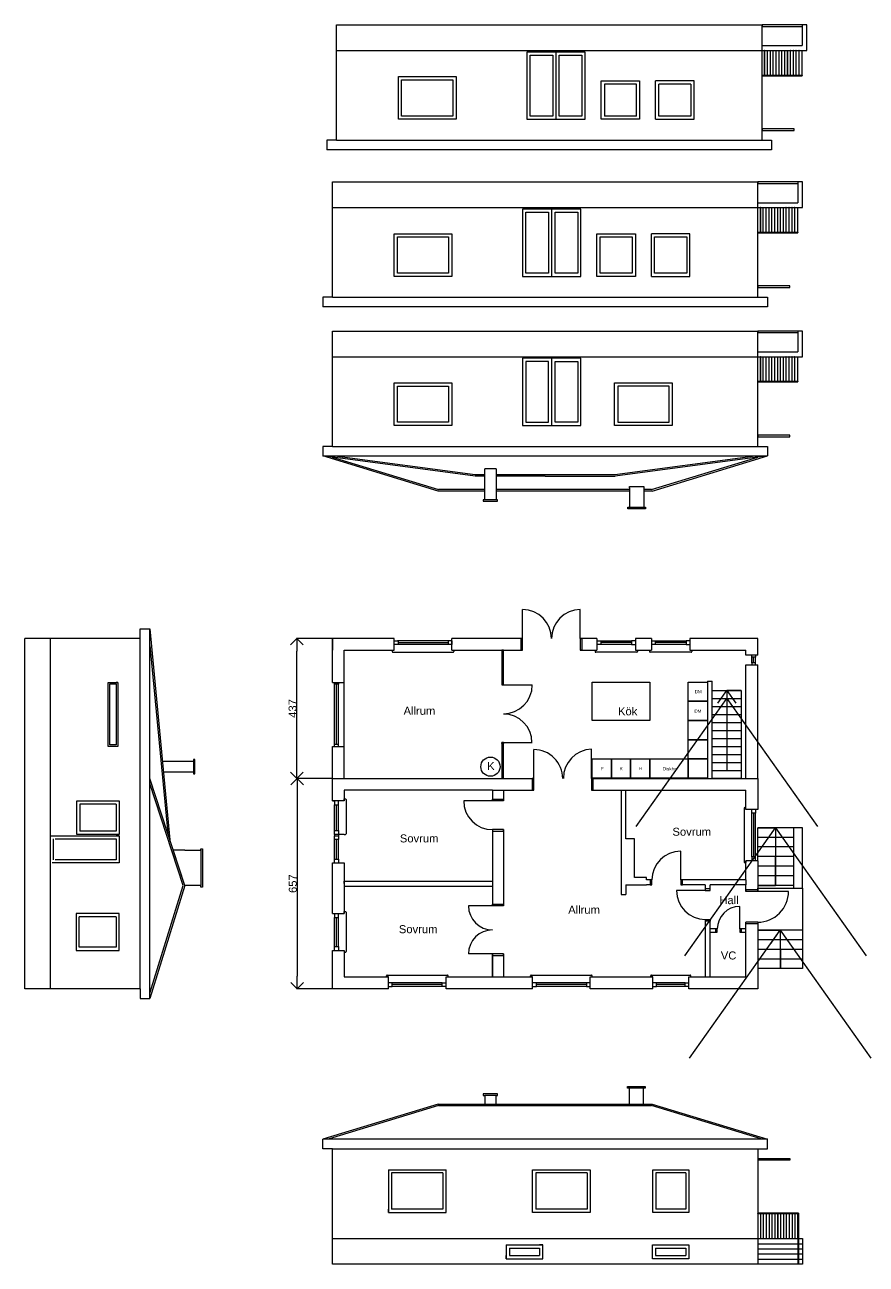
# Model space of a CAD drawing. Header units: millimetres. Extents: x 255 to 4653, y 1526 to 5396.
# Drawn here: x 255 to 2881, y 1526 to 5396 of the extents above; entities that cross this region are included whole.
import ezdxf

# ---------------------------------------------------------------- set-up
doc = ezdxf.new("R2010")
doc.units = ezdxf.units.MM
doc.styles.get("Standard").update_dxf_attribs({"font": 'Arial.ttf', "height": 25})
doc.dimstyles.new('ISO-25', dxfattribs={"dimtxt": 2.5, "dimasz": 40, "dimexe": 1.25, "dimexo": 0.625, "dimtad": 1, "dimtxsty": 'Standard', "dimblk": 'OPEN90', "dimblk1": 'OPEN90', "dimblk2": 'OPEN90', "dimcen": 2.5, "dimadec": 0, "dimazin": 0, "dimtfac": 1, "dimtmove": 0, "dimatfit": 3, "dimfxl": 1, "dimarcsym": 0})

# ---------------------------------------------------------------- blocks, each defined once
blk = doc.blocks.new('_Open90')
at = {"color": 0, "linetype": 'ByBlock', "lineweight": -2}
for p, q in [((-0.5, 0.5), (0, 0)), ((0, 0), (-1, 0)), ((0, 0), (-0.5, -0.5))]:
    blk.add_line(p, q, dxfattribs=at)
blk = doc.blocks.new('*D2')
at = {"color": 0, "lineweight": -2, "transparency": 16777216}
for p, q in [((1214.4, 3042.8), (1103.6, 3042.8)), ((1104.9, 3002.8), (1104.9, 2425.8)), ((1214.4, 2385.8), (1103.6, 2385.8))]:
    blk.add_line(p, q, dxfattribs=at)
at = {"layer": 'Defpoints', "color": 0, "transparency": 16777216}
for p in [(1215, 3042.8), (1104.9, 2385.8), (1215, 2385.8)]:
    blk.add_point(p, dxfattribs=at)
at = {"color": 0, "lineweight": -2, "transparency": 16777216, "xscale": 40, "yscale": 40, "zscale": 40}
for p, rotation in [((1104.9, 3042.8), 90), ((1104.9, 2385.8), 270)]:
    blk.add_blockref('_Open90', p, dxfattribs=dict(at, rotation=rotation))
at = {"color": 0, "transparency": 16777216, "insert": (1091.6, 2714.3), "char_height": 25, "attachment_point": 5, "rotation": 90}
blk.add_mtext('657', dxfattribs=at)
blk = doc.blocks.new('*D8')
at = {"color": 0, "lineweight": -2, "transparency": 16777216}
for p, q in [((1214.4, 3479.8), (1103.1, 3479.8)), ((1104.4, 3082.8), (1104.4, 3439.8)), ((1214.4, 3042.8), (1103.1, 3042.8))]:
    blk.add_line(p, q, dxfattribs=at)
at = {"layer": 'Defpoints', "color": 0, "transparency": 16777216}
for p in [(1104.4, 3479.8), (1215, 3479.8), (1215, 3042.8)]:
    blk.add_point(p, dxfattribs=at)
at = {"color": 0, "lineweight": -2, "transparency": 16777216, "xscale": 40, "yscale": 40, "zscale": 40}
for p, rotation in [((1104.4, 3479.8), 90), ((1104.4, 3042.8), 270)]:
    blk.add_blockref('_Open90', p, dxfattribs=dict(at, rotation=rotation))
at = {"color": 0, "transparency": 16777216, "insert": (1091.1, 3261.3), "char_height": 25, "attachment_point": 5, "rotation": 90}
blk.add_mtext('437', dxfattribs=at)

msp = doc.modelspace()

# ---------------------------------------------------------------- linework, layer by layer
for p, q in [((1228.194, 5316.256), (1228.194, 5396.256)), ((1228.194, 5396.256), (2556.194, 5396.256)), ((2556.194, 5316.256), (2556.194, 5396.256)), ((2681.194, 5396.256), (2556.194, 5396.256)), ((2556.194, 5396.256), (2556.194, 5391.256)), ((2556.194, 5391.256), (2681.194, 5391.256)), ((2696.194, 5396.256), (2681.194, 5396.256)), ((2681.194, 5396.256), (2681.194, 5331.256)), ((2696.194, 5316.256), (2696.194, 5396.256)), ((1228.194, 5036.256), (1228.194, 5316.256)), ((1228.194, 5316.256), (2556.194, 5316.256)), ((1822.194, 5311.256), (1822.194, 5101.256)), ((2004.194, 5311.256), (1822.194, 5311.256)), ((1913.194, 5101.256), (1913.194, 5311.256)), ((2004.194, 5101.256), (2004.194, 5311.256)), ((2556.194, 5316.256), (2556.194, 5331.256)), ((2556.194, 5331.256), (2681.194, 5331.256)), ((2556.194, 5036.256), (2556.194, 5316.256)), ((2556.194, 5316.256), (2696.194, 5316.256)), ((2556.194, 5316.256), (2563.194, 5316.256)), ((2564.194, 5316.256), (2563.194, 5316.256)), ((2564.194, 5316.256), (2563.194, 5316.256)), ((2563.194, 5316.256), (2563.194, 5238.256)), ((2564.194, 5316.256), (2564.194, 5238.256)), ((2572.194, 5316.256), (2572.194, 5238.256)), ((2573.194, 5238.256), (2573.194, 5316.256)), ((2581.194, 5316.256), (2581.194, 5238.256)), ((2582.194, 5238.256), (2582.194, 5316.256)), ((2590.194, 5316.256), (2590.194, 5238.256)), ((2591.194, 5238.256), (2591.194, 5316.256)), ((2599.194, 5316.256), (2599.194, 5238.256)), ((2600.194, 5238.256), (2600.194, 5316.256)), ((2608.194, 5316.256), (2608.194, 5238.256)), ((2609.194, 5238.256), (2609.194, 5316.256)), ((2617.194, 5316.256), (2617.194, 5238.256)), ((2618.194, 5238.256), (2618.194, 5316.256)), ((2626.194, 5316.256), (2626.194, 5238.256)), ((2627.194, 5238.256), (2627.194, 5316.256)), ((2635.194, 5316.256), (2635.194, 5238.256)), ((2636.194, 5238.256), (2636.194, 5316.256)), ((2645.194, 5316.256), (2644.194, 5316.256)), ((2644.194, 5316.256), (2644.194, 5238.256)), ((2645.194, 5238.256), (2645.194, 5316.256)), ((2654.194, 5316.256), (2653.194, 5316.256)), ((2653.194, 5316.256), (2653.194, 5238.256)), ((2654.194, 5238.256), (2654.194, 5316.256)), ((2663.194, 5316.256), (2662.194, 5316.256)), ((2662.194, 5316.256), (2662.194, 5238.256)), ((2663.194, 5238.256), (2663.194, 5316.256)), ((2672.194, 5316.256), (2671.194, 5316.256)), ((2671.194, 5316.256), (2671.194, 5238.256)), ((2672.194, 5238.256), (2672.194, 5316.256)), ((2680.194, 5316.256), (2680.194, 5238.256)), ((2681.194, 5238.256), (2681.194, 5316.256)), ((1832.194, 5111.256), (1832.194, 5301.256)), ((1832.194, 5301.256), (1903.194, 5301.256)), ((1903.194, 5301.256), (1903.194, 5111.256)), ((1923.194, 5111.256), (1923.194, 5301.256)), ((1923.194, 5301.256), (1994.194, 5301.256)), ((1994.194, 5301.256), (1994.194, 5111.256)), ((1421.194, 5101.256), (1421.194, 5234.256)), ((1421.194, 5234.256), (1601.194, 5234.256)), ((1601.194, 5234.256), (1601.194, 5101.256)), ((2563.194, 5238.256), (2556.194, 5238.256)), ((2556.194, 5237.256), (2681.194, 5237.256)), ((2680.194, 5238.256), (2564.194, 5238.256)), ((2581.194, 5238.256), (2573.194, 5238.256)), ((2590.194, 5238.256), (2582.194, 5238.256)), ((2599.194, 5238.256), (2591.194, 5238.256)), ((2608.194, 5238.256), (2600.194, 5238.256)), ((2617.194, 5238.256), (2609.194, 5238.256)), ((2626.194, 5238.256), (2618.194, 5238.256)), ((2635.194, 5238.256), (2627.194, 5238.256)), ((2644.194, 5238.256), (2636.194, 5238.256)), ((2653.194, 5238.256), (2645.194, 5238.256)), ((2662.194, 5238.256), (2654.194, 5238.256)), ((2681.194, 5238.256), (2681.194, 5237.256)), ((1431.194, 5111.256), (1431.194, 5224.256)), ((1431.194, 5224.256), (1591.194, 5224.256)), ((1591.194, 5224.256), (1591.194, 5111.256)), ((2054.194, 5101.256), (2054.194, 5221.256)), ((2054.194, 5101.256), (2054.194, 5221.256)), ((2054.194, 5221.256), (2174.194, 5221.256)), ((2164.194, 5211.256), (2064.194, 5211.256)), ((2064.194, 5211.256), (2064.194, 5111.256)), ((2164.194, 5111.256), (2164.194, 5211.256)), ((2174.194, 5221.256), (2174.194, 5101.256)), ((2224.194, 5101.256), (2224.194, 5221.256)), ((2344.194, 5221.256), (2224.194, 5221.256)), ((2234.194, 5111.256), (2234.194, 5211.256)), ((2334.194, 5211.256), (2234.194, 5211.256)), ((2334.194, 5211.256), (2334.194, 5111.256)), ((2344.194, 5101.256), (2344.194, 5221.256)), ((1591.194, 5111.256), (1431.194, 5111.256)), ((1903.194, 5111.256), (1832.194, 5111.256)), ((1994.194, 5111.256), (1923.194, 5111.256)), ((2164.194, 5111.256), (2064.194, 5111.256)), ((2334.194, 5111.256), (2234.194, 5111.256)), ((1601.194, 5101.256), (1421.194, 5101.256)), ((1822.194, 5101.256), (2004.194, 5101.256)), ((1822.194, 5101.256), (1913.194, 5101.256)), ((2174.194, 5101.256), (2054.194, 5101.256)), ((2224.194, 5101.256), (2344.194, 5101.256)), ((2656.194, 5071.256), (2556.194, 5071.256)), ((2556.194, 5071.256), (2556.194, 5066.256)), ((2656.194, 5066.256), (2656.194, 5071.256)), ((1228.194, 5036.256), (1198.194, 5036.256)), ((1198.194, 5036.256), (1198.194, 5006.256)), ((1228.194, 5036.256), (2556.194, 5036.256)), ((2556.194, 5036.256), (2556.194, 5066.256)), ((2556.194, 5066.256), (2656.194, 5066.256)), ((2556.194, 5036.256), (2586.194, 5036.256)), ((2586.194, 5036.256), (2586.194, 5006.256)), ((2586.194, 5006.256), (1198.194, 5006.256)), ((1215.011, 4825.674), (1215.011, 4905.674)), ((1215.011, 4905.674), (2543.011, 4905.674)), ((2543.011, 4825.674), (2543.011, 4905.674)), ((2668.011, 4905.674), (2543.011, 4905.674)), ((2543.011, 4905.674), (2543.011, 4900.674)), ((2543.011, 4900.674), (2668.011, 4900.674)), ((2683.011, 4905.674), (2668.011, 4905.674)), ((2668.011, 4905.674), (2668.011, 4840.674)), ((2683.011, 4825.674), (2683.011, 4905.674)), ((2543.011, 4825.674), (2543.011, 4840.674)), ((2543.011, 4840.674), (2668.011, 4840.674)), ((1215.011, 4545.674), (1215.011, 4825.674)), ((1215.011, 4825.674), (2543.011, 4825.674)), ((1809.011, 4820.674), (1809.011, 4610.674)), ((1991.011, 4820.674), (1809.011, 4820.674)), ((1819.011, 4620.674), (1819.011, 4810.674)), ((1819.011, 4810.674), (1890.011, 4810.674)), ((1890.011, 4810.674), (1890.011, 4620.674)), ((1900.011, 4610.674), (1900.011, 4820.674)), ((1910.011, 4620.674), (1910.011, 4810.674)), ((1910.011, 4810.674), (1981.011, 4810.674)), ((1981.011, 4810.674), (1981.011, 4620.674)), ((1991.011, 4610.674), (1991.011, 4820.674)), ((2543.011, 4545.674), (2543.011, 4825.674)), ((2543.011, 4825.674), (2683.011, 4825.674)), ((2543.011, 4825.674), (2550.011, 4825.674)), ((2551.011, 4825.674), (2550.011, 4825.674)), ((2551.011, 4825.674), (2550.011, 4825.674)), ((2550.011, 4825.674), (2550.011, 4747.674)), ((2551.011, 4825.674), (2551.011, 4747.674)), ((2559.011, 4825.674), (2559.011, 4747.674)), ((2560.011, 4747.674), (2560.011, 4825.674)), ((2568.011, 4825.674), (2568.011, 4747.674)), ((2569.011, 4747.674), (2569.011, 4825.674)), ((2577.011, 4825.674), (2577.011, 4747.674)), ((2578.011, 4747.674), (2578.011, 4825.674)), ((2586.011, 4825.674), (2586.011, 4747.674)), ((2587.011, 4747.674), (2587.011, 4825.674)), ((2595.011, 4825.674), (2595.011, 4747.674)), ((2596.011, 4747.674), (2596.011, 4825.674)), ((2604.011, 4825.674), (2604.011, 4747.674)), ((2605.011, 4747.674), (2605.011, 4825.674)), ((2613.011, 4825.674), (2613.011, 4747.674)), ((2614.011, 4747.674), (2614.011, 4825.674)), ((2622.011, 4825.674), (2622.011, 4747.674)), ((2623.011, 4747.674), (2623.011, 4825.674)), ((2632.011, 4825.674), (2631.011, 4825.674)), ((2631.011, 4825.674), (2631.011, 4747.674)), ((2632.011, 4747.674), (2632.011, 4825.674)), ((2641.011, 4825.674), (2640.011, 4825.674)), ((2640.011, 4825.674), (2640.011, 4747.674)), ((2641.011, 4747.674), (2641.011, 4825.674)), ((2650.011, 4825.674), (2649.011, 4825.674)), ((2649.011, 4825.674), (2649.011, 4747.674)), ((2650.011, 4747.674), (2650.011, 4825.674)), ((2659.011, 4825.674), (2658.011, 4825.674)), ((2658.011, 4825.674), (2658.011, 4747.674)), ((2659.011, 4747.674), (2659.011, 4825.674)), ((2667.011, 4825.674), (2667.011, 4747.674)), ((2668.011, 4747.674), (2668.011, 4825.674)), ((1408.011, 4610.674), (1408.011, 4743.674)), ((1408.011, 4743.674), (1588.011, 4743.674)), ((1418.011, 4620.674), (1418.011, 4733.674)), ((1418.011, 4733.674), (1578.011, 4733.674)), ((1578.011, 4733.674), (1578.011, 4620.674)), ((1588.011, 4743.674), (1588.011, 4610.674)), ((2041.011, 4610.674), (2041.011, 4743.674)), ((2041.011, 4743.674), (2161.011, 4743.674)), ((2051.011, 4620.674), (2051.011, 4733.674)), ((2051.011, 4733.674), (2151.011, 4733.674)), ((2151.011, 4733.674), (2151.011, 4620.674)), ((2161.011, 4743.674), (2161.011, 4610.674)), ((2211.011, 4610.674), (2211.011, 4743.674)), ((2331.011, 4743.674), (2211.011, 4743.674)), ((2221.011, 4620.674), (2221.011, 4733.674)), ((2221.011, 4733.674), (2321.011, 4733.674)), ((2321.011, 4733.674), (2321.011, 4620.674)), ((2331.011, 4610.674), (2331.011, 4743.674)), ((2550.011, 4747.674), (2543.011, 4747.674)), ((2543.011, 4746.674), (2668.011, 4746.674)), ((2667.011, 4747.674), (2551.011, 4747.674)), ((2568.011, 4747.674), (2560.011, 4747.674)), ((2577.011, 4747.674), (2569.011, 4747.674)), ((2586.011, 4747.674), (2578.011, 4747.674)), ((2595.011, 4747.674), (2587.011, 4747.674)), ((2604.011, 4747.674), (2596.011, 4747.674)), ((2613.011, 4747.674), (2605.011, 4747.674)), ((2622.011, 4747.674), (2614.011, 4747.674)), ((2631.011, 4747.674), (2623.011, 4747.674)), ((2640.011, 4747.674), (2632.011, 4747.674)), ((2649.011, 4747.674), (2641.011, 4747.674)), ((2668.011, 4747.674), (2668.011, 4746.674)), ((1588.011, 4610.674), (1408.011, 4610.674)), ((1578.011, 4620.674), (1418.011, 4620.674)), ((1809.011, 4610.674), (1991.011, 4610.674)), ((1809.011, 4610.674), (1900.011, 4610.674)), ((1890.011, 4620.674), (1819.011, 4620.674)), ((1981.011, 4620.674), (1910.011, 4620.674)), ((2161.011, 4610.674), (2041.011, 4610.674)), ((2151.011, 4620.674), (2051.011, 4620.674)), ((2211.011, 4610.674), (2331.011, 4610.674)), ((2321.011, 4620.674), (2221.011, 4620.674)), ((2643.011, 4580.674), (2543.011, 4580.674)), ((2543.011, 4580.674), (2543.011, 4575.674)), ((2543.011, 4545.674), (2543.011, 4575.674)), ((2543.011, 4575.674), (2643.011, 4575.674)), ((2643.011, 4575.674), (2643.011, 4580.674)), ((1215.011, 4545.674), (1185.011, 4545.674)), ((1185.011, 4545.674), (1185.011, 4515.674)), ((1215.011, 4545.674), (2543.011, 4545.674)), ((2543.011, 4545.674), (2573.011, 4545.674)), ((2573.011, 4545.674), (2573.011, 4515.674)), ((2573.011, 4515.674), (1185.011, 4515.674)), ((1215.011, 4359.845), (1215.011, 4439.845)), ((1215.011, 4439.845), (2543.011, 4439.845)), ((2543.011, 4359.845), (2543.011, 4439.845)), ((2668.011, 4439.845), (2543.011, 4439.845)), ((2543.011, 4439.845), (2543.011, 4434.845)), ((2543.011, 4434.845), (2668.011, 4434.845)), ((2683.011, 4439.845), (2668.011, 4439.845)), ((2668.011, 4439.845), (2668.011, 4374.845)), ((2683.011, 4359.845), (2683.011, 4439.845)), ((2543.011, 4359.845), (2543.011, 4374.845)), ((2543.011, 4374.845), (2668.011, 4374.845)), ((1215.011, 4079.845), (1215.011, 4359.845)), ((1215.011, 4359.845), (2543.011, 4359.845)), ((1809.011, 4354.845), (1809.011, 4144.845)), ((1991.011, 4354.845), (1809.011, 4354.845)), ((1890.011, 4344.845), (1819.011, 4344.845)), ((1819.011, 4344.845), (1819.011, 4154.845)), ((1890.011, 4154.845), (1890.011, 4344.845)), ((1900.011, 4144.845), (1900.011, 4354.845)), ((1910.011, 4154.845), (1910.011, 4344.845)), ((1910.011, 4344.845), (1981.011, 4344.845)), ((1981.011, 4344.845), (1981.011, 4154.845)), ((1991.011, 4144.845), (1991.011, 4354.845)), ((2543.011, 4079.845), (2543.011, 4359.845)), ((2543.011, 4359.845), (2683.011, 4359.845)), ((2543.011, 4359.845), (2550.011, 4359.845)), ((2551.011, 4359.845), (2550.011, 4359.845)), ((2551.011, 4359.845), (2550.011, 4359.845)), ((2550.011, 4359.845), (2550.011, 4281.845)), ((2551.011, 4359.845), (2551.011, 4281.845)), ((2559.011, 4359.845), (2559.011, 4281.845)), ((2560.011, 4281.845), (2560.011, 4359.845)), ((2568.011, 4359.845), (2568.011, 4281.845)), ((2569.011, 4281.845), (2569.011, 4359.845)), ((2577.011, 4359.845), (2577.011, 4281.845)), ((2578.011, 4281.845), (2578.011, 4359.845)), ((2586.011, 4359.845), (2586.011, 4281.845)), ((2587.011, 4281.845), (2587.011, 4359.845)), ((2595.011, 4359.845), (2595.011, 4281.845)), ((2596.011, 4281.845), (2596.011, 4359.845)), ((2604.011, 4359.845), (2604.011, 4281.845)), ((2605.011, 4281.845), (2605.011, 4359.845)), ((2613.011, 4359.845), (2613.011, 4281.845)), ((2614.011, 4281.845), (2614.011, 4359.845)), ((2622.011, 4359.845), (2622.011, 4281.845)), ((2623.011, 4281.845), (2623.011, 4359.845)), ((2632.011, 4359.845), (2631.011, 4359.845)), ((2631.011, 4359.845), (2631.011, 4281.845)), ((2632.011, 4281.845), (2632.011, 4359.845)), ((2641.011, 4359.845), (2640.011, 4359.845)), ((2640.011, 4359.845), (2640.011, 4281.845)), ((2641.011, 4281.845), (2641.011, 4359.845)), ((2650.011, 4359.845), (2649.011, 4359.845)), ((2649.011, 4359.845), (2649.011, 4281.845)), ((2650.011, 4281.845), (2650.011, 4359.845)), ((2659.011, 4359.845), (2658.011, 4359.845)), ((2658.011, 4359.845), (2658.011, 4281.845)), ((2659.011, 4281.845), (2659.011, 4359.845)), ((2667.011, 4359.845), (2667.011, 4281.845)), ((2668.011, 4281.845), (2668.011, 4359.845)), ((1408.011, 4144.845), (1408.011, 4277.845)), ((1408.011, 4277.845), (1588.011, 4277.845)), ((1418.011, 4154.845), (1418.011, 4267.845)), ((1418.011, 4267.845), (1578.011, 4267.845)), ((1578.011, 4267.845), (1578.011, 4154.845)), ((1588.011, 4277.845), (1588.011, 4144.845)), ((2095.996, 4277.845), (2275.996, 4277.845)), ((2095.996, 4144.845), (2095.996, 4277.845)), ((2265.996, 4267.845), (2105.996, 4267.845)), ((2105.996, 4267.845), (2105.996, 4154.845)), ((2265.996, 4154.845), (2265.996, 4267.845)), ((2275.996, 4277.845), (2275.996, 4144.845)), ((2550.011, 4281.845), (2543.011, 4281.845)), ((2543.011, 4280.845), (2668.011, 4280.845)), ((2667.011, 4281.845), (2551.011, 4281.845)), ((2568.011, 4281.845), (2560.011, 4281.845)), ((2577.011, 4281.845), (2569.011, 4281.845)), ((2586.011, 4281.845), (2578.011, 4281.845)), ((2595.011, 4281.845), (2587.011, 4281.845)), ((2604.011, 4281.845), (2596.011, 4281.845)), ((2613.011, 4281.845), (2605.011, 4281.845)), ((2622.011, 4281.845), (2614.011, 4281.845)), ((2631.011, 4281.845), (2623.011, 4281.845)), ((2640.011, 4281.845), (2632.011, 4281.845)), ((2649.011, 4281.845), (2641.011, 4281.845)), ((2668.011, 4281.845), (2668.011, 4280.845)), ((1588.011, 4144.845), (1408.011, 4144.845)), ((1578.011, 4154.845), (1418.011, 4154.845)), ((1809.011, 4144.845), (1991.011, 4144.845)), ((1809.011, 4144.845), (1900.011, 4144.845)), ((1819.011, 4154.845), (1890.011, 4154.845)), ((1981.011, 4154.845), (1910.011, 4154.845)), ((2275.996, 4144.845), (2095.996, 4144.845)), ((2105.996, 4154.845), (2265.996, 4154.845)), ((2643.011, 4114.845), (2543.011, 4114.845)), ((2543.011, 4114.845), (2543.011, 4109.845)), ((2543.011, 4079.845), (2543.011, 4109.845)), ((2543.011, 4109.845), (2643.011, 4109.845)), ((2643.011, 4109.845), (2643.011, 4114.845)), ((1215.011, 4079.845), (1185.011, 4079.845)), ((1185.011, 4079.845), (1185.011, 4049.845)), ((1215.011, 4079.845), (2543.011, 4079.845)), ((2543.011, 4079.845), (2573.011, 4079.845)), ((2573.011, 4079.845), (2573.011, 4049.845)), ((1185.011, 4049.845), (2573.011, 4049.845)), ((1545.011, 3939.845), (1185.011, 4049.845)), ((1660.873, 3986.845), (1185.011, 4049.845)), ((1214.758, 4045.907), (1546.441, 3944.636)), ((1223.078, 4049.845), (1660.873, 3991.845)), ((2096.833, 3991.791), (2534.95, 4049.845)), ((2573.011, 4049.845), (2097.563, 3986.845)), ((2211.54, 3944.624), (2542.798, 4045.841)), ((2213.011, 3939.845), (2573.011, 4049.845)), ((1660.873, 3991.845), (1690.955, 3991.841)), ((1690.955, 3986.845), (1660.873, 3986.845)), ((1690.955, 3913.191), (1690.955, 4009.845)), ((1725.955, 4009.845), (1690.955, 4009.845)), ((1725.955, 4009.845), (1708.455, 4009.845)), ((1725.955, 4009.845), (1725.955, 3913.191)), ((1725.955, 3991.837), (2096.833, 3991.791)), ((1879.218, 3986.845), (1725.955, 3986.845)), ((1879.218, 3986.845), (2097.563, 3986.845)), ((2142.581, 3949.845), (2142.581, 3954.845)), ((2142.581, 3954.845), (2187.581, 3954.845)), ((2142.581, 3949.845), (2142.581, 3889.845)), ((2187.581, 3954.845), (2187.581, 3949.845)), ((2187.581, 3949.845), (2187.581, 3889.845)), ((1690.955, 3939.845), (1545.011, 3939.845)), ((1690.955, 3944.633), (1546.441, 3944.636)), ((1690.955, 3913.191), (1685.955, 3913.191)), ((1685.955, 3913.191), (1685.955, 3908.191)), ((1725.955, 3913.191), (1690.955, 3913.191)), ((2142.581, 3944.625), (1725.955, 3944.633)), ((2142.581, 3939.845), (1725.955, 3939.845)), ((1730.955, 3913.191), (1725.955, 3913.191)), ((1730.955, 3908.191), (1730.955, 3913.191)), ((2211.54, 3944.624), (2187.581, 3944.624)), ((2213.011, 3939.845), (2187.581, 3939.845)), ((1685.955, 3908.191), (1730.955, 3908.191)), ((2137.581, 3884.845), (2137.581, 3889.845)), ((2137.581, 3889.845), (2142.581, 3889.845)), ((2192.581, 3884.845), (2137.581, 3884.845)), ((2142.581, 3889.845), (2187.581, 3889.845)), ((2187.581, 3889.845), (2192.581, 3889.845)), ((2192.581, 3889.845), (2192.581, 3884.845)), ((1809.011, 3479.845), (1809.011, 3569.845)), ((1989.011, 3479.845), (1989.011, 3569.845)), ((615.011, 3479.845), (615.011, 3509.845)), ((615.011, 3509.845), (645.011, 3509.845)), ((645.011, 2355.845), (645.011, 3509.845)), ((645.011, 3509.845), (708.153, 2850.791)), ((335.011, 3479.845), (255.011, 3479.845)), ((255.011, 2385.845), (255.011, 3479.845)), ((615.011, 3479.845), (335.011, 3479.845)), ((335.011, 2385.845), (335.011, 3479.845)), ((615.011, 2385.845), (615.011, 3479.845)), ((645.011, 3457.424), (701.064, 2872.35)), ((1215.011, 3479.845), (1215.011, 3442.845)), ((1408.011, 3479.845), (1215.011, 3479.845)), ((1215.011, 3342.845), (1215.011, 3479.845)), ((1408.011, 3442.845), (1408.011, 3479.845)), ((1408.011, 3472.845), (1418.011, 3472.845)), ((1588.011, 3460.845), (1408.011, 3460.845)), ((1578.011, 3472.845), (1418.011, 3472.845)), ((1420.011, 3472.845), (1420.011, 3460.845)), ((1420.011, 3466.845), (1576.011, 3466.845)), ((1576.011, 3472.845), (1576.011, 3460.845)), ((1588.011, 3472.845), (1578.011, 3472.845)), ((1588.011, 3442.845), (1588.011, 3479.845)), ((1809.011, 3479.845), (1588.011, 3479.845)), ((1588.011, 3472.845), (1588.011, 3460.845)), ((1804.011, 3442.845), (1804.011, 3479.845)), ((1804.011, 3479.845), (1809.011, 3479.845)), ((1809.011, 3442.845), (1809.011, 3479.845)), ((1989.011, 3479.845), (1989.011, 3442.845)), ((2041.011, 3479.845), (1989.011, 3479.845)), ((1989.011, 3479.845), (1994.011, 3479.845)), ((1994.011, 3479.845), (1994.011, 3442.845)), ((2041.011, 3479.845), (2041.011, 3442.845)), ((2041.011, 3472.845), (2053.011, 3472.845)), ((2053.011, 3460.845), (2041.011, 3460.845)), ((2053.011, 3472.845), (2053.011, 3460.845)), ((2053.011, 3472.845), (2149.011, 3472.845)), ((2149.011, 3466.845), (2053.011, 3466.845)), ((2149.011, 3460.845), (2053.011, 3460.845)), ((2161.011, 3472.845), (2149.011, 3472.845)), ((2149.011, 3472.845), (2149.011, 3460.845)), ((2149.011, 3460.845), (2161.011, 3460.845)), ((2161.011, 3479.845), (2161.011, 3442.845)), ((2211.011, 3479.845), (2161.011, 3479.845)), ((2211.011, 3479.845), (2211.011, 3442.845)), ((2211.011, 3472.845), (2223.011, 3472.845)), ((2223.011, 3460.845), (2211.011, 3460.845)), ((2223.011, 3472.845), (2223.011, 3460.845)), ((2223.011, 3472.845), (2319.011, 3472.845)), ((2319.011, 3466.845), (2223.011, 3466.845)), ((2319.011, 3460.845), (2223.011, 3460.845)), ((2331.011, 3472.845), (2319.011, 3472.845)), ((2319.011, 3472.845), (2319.011, 3460.845)), ((2319.011, 3460.845), (2331.011, 3460.845)), ((2543.011, 3479.845), (2331.011, 3479.845)), ((2331.011, 3479.845), (2331.011, 3442.845)), ((2543.011, 3427.845), (2543.011, 3479.845)), ((1252.011, 3442.845), (1408.011, 3442.845)), ((1252.011, 3342.845), (1252.011, 3442.845)), ((1402.011, 3442.845), (1402.011, 3438.845)), ((1404.011, 3436.845), (1592.011, 3436.845)), ((1588.011, 3442.845), (1809.011, 3442.845)), ((1594.011, 3442.845), (1594.011, 3438.845)), ((1749.011, 3442.845), (1744.011, 3442.845)), ((1744.011, 3442.845), (1744.011, 3334.832)), ((1749.011, 3442.845), (1809.011, 3442.845)), ((1749.011, 3334.832), (1749.011, 3442.845)), ((1809.011, 3442.845), (1804.011, 3442.845)), ((1994.011, 3442.845), (1989.011, 3442.845)), ((1989.011, 3442.845), (2041.011, 3442.845)), ((2035.011, 3442.845), (2035.011, 3438.845)), ((2165.011, 3436.845), (2037.011, 3436.845)), ((2161.011, 3442.845), (2211.011, 3442.845)), ((2167.011, 3442.845), (2167.011, 3438.845)), ((2205.011, 3442.845), (2205.011, 3438.845)), ((2335.011, 3436.845), (2207.011, 3436.845)), ((2331.011, 3442.845), (2506.011, 3442.845)), ((2337.011, 3442.845), (2337.011, 3438.845)), ((2506.011, 3427.845), (2506.011, 3442.845)), ((2543.011, 3427.845), (2506.011, 3427.845)), ((2524.011, 3421.845), (2524.011, 3427.845)), ((2536.011, 3421.845), (2524.011, 3421.845)), ((2524.011, 3403.845), (2524.011, 3421.845)), ((2530.011, 3403.845), (2530.011, 3421.845)), ((2536.011, 3427.845), (2536.011, 3421.845)), ((2536.011, 3403.845), (2536.011, 3421.845)), ((2506.011, 3042.845), (2506.011, 3397.845)), ((2506.011, 3397.845), (2543.011, 3397.845)), ((2536.011, 3403.845), (2524.011, 3403.845)), ((2524.011, 3403.845), (2524.011, 3397.845)), ((2536.011, 3403.845), (2530.011, 3403.845)), ((2536.011, 3397.845), (2536.011, 3403.845)), ((2543.011, 3042.845), (2543.011, 3397.845)), ((515.011, 3142.845), (515.011, 3342.845)), ((515.011, 3342.845), (545.011, 3342.845)), ((520.011, 3147.845), (520.011, 3337.845)), ((520.011, 3337.845), (540.011, 3337.845)), ((545.011, 3342.845), (540.011, 3342.845)), ((540.011, 3337.845), (540.011, 3147.845)), ((545.011, 3342.845), (545.011, 3142.845)), ((1215.011, 3342.845), (1252.011, 3342.845)), ((1222.011, 3336.845), (1222.011, 3342.845)), ((1222.011, 3148.845), (1222.011, 3336.845)), ((1234.011, 3336.845), (1222.011, 3336.845)), ((1228.011, 3148.845), (1228.011, 3336.845)), ((1234.011, 3342.845), (1234.011, 3336.845)), ((1234.011, 3148.845), (1234.011, 3336.845)), ((1252.011, 3142.845), (1252.011, 3342.845)), ((1749.011, 3337.832), (1744.011, 3337.832)), ((1744.011, 3337.832), (1744.011, 3334.832)), ((1744.011, 3334.832), (1749.011, 3334.832)), ((1749.011, 3334.832), (1749.011, 3337.832)), ((1749.011, 3334.832), (1839.011, 3334.832)), ((2386.011, 3346.87), (2386.011, 3042.845)), ((2386.011, 3346.87), (2401.011, 3346.87)), ((2401.011, 3042.845), (2401.011, 3346.87)), ((2401.011, 3317.845), (2401.011, 3322.845)), ((2401.011, 3317.845), (2491.011, 3317.845)), ((2401.011, 3292.845), (2491.011, 3292.845)), ((2491.011, 3317.845), (2446.011, 3317.845)), ((2491.011, 3317.845), (2491.011, 3042.845)), ((2401.011, 3267.845), (2491.011, 3267.845)), ((2401.011, 3242.845), (2491.011, 3242.845)), ((2401.011, 3217.845), (2491.011, 3217.845)), ((2401.011, 3192.845), (2491.011, 3192.845)), ((545.011, 3142.845), (515.011, 3142.845)), ((540.011, 3147.845), (520.011, 3147.845)), ((1215.011, 3042.845), (1215.011, 3142.845)), ((1215.011, 3142.845), (1252.011, 3142.845)), ((1222.011, 3142.845), (1222.011, 3148.845)), ((1234.011, 3148.845), (1222.011, 3148.845)), ((1234.011, 3142.845), (1234.011, 3148.845)), ((1252.011, 3042.845), (1252.011, 3142.845)), ((1749.011, 3154.832), (1744.011, 3154.832)), ((1744.011, 3151.832), (1744.011, 3154.832)), ((1744.011, 3154.832), (1744.011, 3042.845)), ((1749.011, 3151.832), (1744.011, 3151.832)), ((1749.011, 3042.845), (1749.011, 3154.832)), ((1749.011, 3154.832), (1749.011, 3151.832)), ((1749.011, 3154.832), (1749.011, 3154.832)), ((1749.011, 3154.832), (1839.011, 3154.832)), ((2401.011, 3167.845), (2491.011, 3167.845)), ((2401.011, 3142.845), (2491.011, 3142.845)), ((684.568, 3096.958), (781.222, 3096.958)), ((786.222, 3101.958), (781.222, 3101.958)), ((781.222, 3101.958), (781.222, 3096.958)), ((781.222, 3096.958), (781.222, 3061.958)), ((786.222, 3056.958), (786.222, 3101.958)), ((1844.011, 3042.845), (1844.011, 3132.845)), ((2024.011, 3042.845), (2024.011, 3133.822)), ((2401.011, 3117.845), (2491.011, 3117.845)), ((781.222, 3061.958), (687.921, 3061.958)), ((781.222, 3061.958), (781.222, 3056.958)), ((2401.011, 3092.845), (2491.011, 3092.845)), ((2401.011, 3067.845), (2491.011, 3067.845)), ((755.001, 2708.294), (645.011, 3042.845)), ((749.751, 2708.254), (645.011, 3026.836)), ((781.222, 3056.958), (786.222, 3056.958)), ((1844.011, 3042.845), (1839.011, 3042.845)), ((1839.011, 3042.845), (1839.011, 3005.845)), ((1844.011, 3005.845), (1844.011, 3042.845)), ((2024.011, 3042.845), (2024.011, 3005.845)), ((2029.011, 3005.845), (2029.011, 3042.845)), ((2491.011, 3042.845), (2401.011, 3042.845)), ((1715.011, 3005.845), (1252.011, 3005.845)), ((1252.011, 3005.845), (1252.011, 2972.845)), ((1252.011, 3005.845), (1252.011, 2972.845)), ((1715.011, 3005.845), (1715.011, 2972.845)), ((1715.011, 3005.845), (1749.011, 3005.845)), ((1715.011, 3005.845), (1715.011, 2972.845)), ((1749.011, 3005.845), (1749.011, 2972.845)), ((1749.011, 3005.845), (1844.011, 3005.845)), ((1839.011, 3005.845), (1844.011, 3005.845)), ((2024.011, 3005.845), (2029.011, 3005.845)), ((2024.011, 3005.845), (2116.011, 3005.845)), ((2116.011, 3005.845), (2131.011, 3005.928)), ((2116.011, 3005.845), (2116.011, 2679.845)), ((2131.011, 2853.845), (2131.011, 3005.928)), ((2131.011, 3005.928), (2506.011, 3005.928)), ((2506.011, 2945.845), (2506.011, 3005.928)), ((417.011, 2867.845), (417.011, 2972.845)), ((417.011, 2972.845), (550.011, 2972.845)), ((540.011, 2962.845), (427.011, 2962.845)), ((427.011, 2962.845), (427.011, 2877.845)), ((540.011, 2962.845), (540.011, 2877.845)), ((550.011, 2972.845), (550.011, 2867.845)), ((1252.011, 2972.845), (1215.011, 2972.845)), ((1215.011, 2972.845), (1222.011, 2972.845)), ((1222.011, 2972.845), (1222.011, 2960.845)), ((1222.011, 2960.845), (1234.011, 2960.845)), ((1222.011, 2879.845), (1222.011, 2960.845)), ((1228.011, 2879.845), (1228.011, 2960.845)), ((1234.011, 2960.845), (1234.011, 2972.845)), ((1234.011, 2879.845), (1234.011, 2960.845)), ((1252.011, 2972.845), (1252.011, 2978.845)), ((1252.011, 2978.845), (1256.011, 2978.845)), ((1258.011, 2976.845), (1258.011, 2869.845)), ((1715.011, 2972.845), (1625.011, 2972.845)), ((1715.011, 2972.845), (1715.011, 2977.845)), ((1715.011, 2977.845), (1749.011, 2977.845)), ((1749.011, 2972.845), (1715.011, 2972.845)), ((1749.011, 2977.845), (1749.011, 2972.845)), ((2500.011, 2949.845), (2500.011, 2781.845)), ((2506.011, 2951.845), (2502.011, 2951.845)), ((2506.011, 2945.845), (2506.011, 2951.845)), ((2543.011, 2945.845), (2506.011, 2945.845)), ((2524.011, 2933.845), (2524.011, 2945.845)), ((2536.011, 2945.845), (2536.011, 2933.845)), ((2536.011, 2933.845), (2524.011, 2933.845)), ((2524.011, 2797.845), (2524.011, 2933.845)), ((2530.011, 2933.845), (2530.011, 2797.845)), ((2536.011, 2797.845), (2536.011, 2933.845)), ((550.011, 2867.845), (417.011, 2867.845)), ((540.011, 2877.845), (427.011, 2877.845)), ((1222.011, 2867.845), (1222.011, 2879.845)), ((1222.011, 2879.845), (1234.011, 2879.845)), ((1252.011, 2867.845), (1222.011, 2867.845)), ((1222.011, 2867.845), (1222.011, 2863.845)), ((1234.011, 2879.845), (1234.011, 2867.845)), ((1234.011, 2867.845), (1234.011, 2863.845)), ((1252.011, 2867.845), (1256.011, 2867.845)), ((1715.011, 2882.845), (1715.011, 2877.845)), ((1749.011, 2882.845), (1715.011, 2882.845)), ((1715.011, 2882.845), (1715.011, 2644.845)), ((1715.011, 2877.845), (1749.011, 2877.845)), ((1749.011, 2877.845), (1749.011, 2882.845)), ((1749.011, 2882.845), (1749.011, 2644.845)), ((2654.011, 2888.845), (2543.011, 2888.845)), ((2543.011, 2785.845), (2543.011, 2888.845)), ((2543.011, 2888.845), (2598.511, 2888.845)), ((2683.011, 2888.845), (2654.011, 2888.845)), ((2654.011, 2888.845), (2654.011, 2700)), ((2654.011, 2888.845), (2654.011, 2858.845)), ((2683.011, 2700), (2683.011, 2888.845)), ((335.011, 2778.845), (335.011, 2863.845)), ((335.011, 2863.845), (345.011, 2863.845)), ((340.011, 2863.845), (550.011, 2863.845)), ((345.011, 2788.845), (345.011, 2853.845)), ((350.011, 2853.845), (540.011, 2853.845)), ((550.011, 2863.845), (540.011, 2863.845)), ((540.011, 2853.845), (540.011, 2788.845)), ((550.011, 2863.845), (550.011, 2778.845)), ((755.001, 2708.294), (708.153, 2850.791)), ((1222.011, 2863.845), (1234.011, 2863.845)), ((1222.011, 2851.845), (1222.011, 2863.845)), ((1234.011, 2851.845), (1222.011, 2851.845)), ((1222.011, 2790.845), (1222.011, 2851.845)), ((1228.011, 2790.845), (1228.011, 2851.845)), ((1234.011, 2863.845), (1234.011, 2851.845)), ((1234.011, 2790.845), (1234.011, 2851.845)), ((2158.011, 2853.845), (2131.011, 2853.845)), ((2158.011, 2733.845), (2158.011, 2853.845)), ((2654.011, 2858.845), (2543.011, 2858.845)), ((2654.011, 2828.845), (2543.011, 2828.845)), ((2654.011, 2858.845), (2654.011, 2828.845)), ((2654.011, 2828.845), (2654.011, 2798.845)), ((540.011, 2788.845), (350.011, 2788.845)), ((755.001, 2818.294), (718.836, 2818.294)), ((755.001, 2818.294), (805.001, 2818.294)), ((805.001, 2818.294), (805.001, 2823.294)), ((805.001, 2823.294), (810.001, 2823.294)), ((805.001, 2818.294), (805.001, 2708.294)), ((810.001, 2823.294), (810.001, 2703.294)), ((1222.011, 2778.845), (1222.011, 2790.845)), ((1222.011, 2790.845), (1234.011, 2790.845)), ((1234.011, 2790.845), (1234.011, 2778.845)), ((2302.483, 2725.845), (2302.483, 2815.845)), ((2536.011, 2797.845), (2524.011, 2797.845)), ((2524.011, 2797.845), (2524.011, 2785.845)), ((2536.011, 2785.845), (2536.011, 2797.845)), ((2654.011, 2798.845), (2543.011, 2798.845)), ((2654.011, 2798.845), (2654.011, 2768.845)), ((550.011, 2778.845), (340.011, 2778.845)), ((545.011, 2778.845), (535.011, 2778.845)), ((1215.011, 2778.845), (1252.011, 2778.845)), ((1252.011, 2778.845), (1252.011, 2620.845)), ((2506.011, 2779.845), (2502.011, 2779.845)), ((2506.011, 2725.845), (2506.011, 2785.845)), ((2506.011, 2725.845), (2506.011, 2785.845)), ((2543.011, 2785.845), (2506.011, 2785.845)), ((2506.011, 2785.845), (2506.011, 2779.845)), ((2543.011, 2785.845), (2536.011, 2785.845)), ((2654.011, 2768.845), (2543.011, 2768.845)), ((2654.011, 2768.845), (2654.011, 2738.845)), ((1252.011, 2714.345), (1252.011, 2721.845)), ((1252.011, 2721.845), (1715.011, 2721.845)), ((1252.011, 2721.845), (1252.011, 2714.845)), ((1252.011, 2717.845), (1252.011, 2714.345)), ((1252.011, 2714.345), (1252.011, 2706.845)), ((2131.011, 2710.845), (2131.011, 2679.845)), ((2131.011, 2710.845), (2196.011, 2710.845)), ((2196.011, 2733.845), (2158.011, 2733.845)), ((2196.011, 2725.845), (2196.011, 2733.845)), ((2212.483, 2725.845), (2196.011, 2725.845)), ((2212.483, 2710.845), (2196.011, 2710.845)), ((2212.483, 2725.845), (2207.483, 2725.845)), ((2207.483, 2725.845), (2207.483, 2710.845)), ((2207.483, 2710.845), (2212.483, 2710.845)), ((2212.483, 2710.845), (2212.483, 2725.845)), ((2506.011, 2725.845), (2302.483, 2725.845)), ((2302.483, 2725.845), (2302.483, 2710.845)), ((2307.483, 2725.845), (2302.483, 2725.845)), ((2379.011, 2710.845), (2302.483, 2710.845)), ((2302.483, 2710.845), (2307.483, 2710.845)), ((2307.483, 2710.845), (2307.483, 2725.845)), ((2379.011, 2710.845), (2379.011, 2692.547)), ((2506.011, 2710.845), (2394.011, 2710.845)), ((2394.011, 2692.547), (2394.011, 2710.845)), ((2506.011, 2725.845), (2506.011, 2710.845)), ((2506.011, 2690), (2506.011, 2710.845)), ((2654.011, 2738.845), (2543.011, 2738.845)), ((2654.011, 2738.845), (2654.011, 2708.845)), ((755.001, 2708.294), (645.011, 2355.845)), ((645.011, 2372.582), (749.751, 2708.254)), ((805.001, 2708.294), (755.001, 2708.294)), ((805.001, 2703.294), (805.001, 2708.294)), ((810.001, 2703.294), (805.001, 2703.294)), ((1252.011, 2706.845), (1715.011, 2706.845)), ((2116.011, 2679.845), (2131.011, 2679.845)), ((2379.011, 2692.547), (2289.011, 2692.547)), ((2394.011, 2697.547), (2379.011, 2697.547)), ((2379.011, 2697.547), (2379.011, 2692.547)), ((2379.011, 2692.547), (2394.011, 2692.547)), ((2394.011, 2692.547), (2394.011, 2697.547)), ((2543.011, 2695), (2506.011, 2695)), ((2506.011, 2695), (2506.011, 2690)), ((2543.011, 2690), (2506.011, 2690)), ((2654.011, 2708.845), (2543.011, 2708.845)), ((2543.011, 2708.845), (2598.511, 2708.845)), ((2543.011, 2690), (2543.011, 2700)), ((2543.011, 2700), (2683.011, 2700)), ((2543.011, 2690), (2543.011, 2695)), ((2638.939, 2690), (2543.011, 2690)), ((2683.011, 2700), (2683.011, 2568.845)), ((1715.011, 2644.845), (1640.011, 2644.845)), ((1715.011, 2644.845), (1715.011, 2649.845)), ((1715.011, 2649.845), (1749.011, 2649.845)), ((1749.011, 2644.845), (1715.011, 2644.845)), ((1749.011, 2649.845), (1749.011, 2644.845)), ((2486.64, 2572.845), (2486.64, 2643.045)), ((550.011, 2620.845), (415.011, 2620.845)), ((415.011, 2620.845), (415.011, 2505.845)), ((540.011, 2610.845), (425.011, 2610.845)), ((425.011, 2515.845), (425.011, 2610.845)), ((540.011, 2610.845), (540.011, 2515.845)), ((550.011, 2505.845), (550.011, 2620.845)), ((615.011, 2385.845), (615.011, 2600.845)), ((1215.011, 2620.845), (1252.011, 2620.845)), ((1215.011, 2620.845), (1222.011, 2620.845)), ((1222.011, 2620.845), (1222.011, 2608.845)), ((1222.011, 2608.845), (1234.011, 2608.845)), ((1222.011, 2517.845), (1222.011, 2608.845)), ((1228.011, 2517.845), (1228.011, 2608.845)), ((1234.011, 2608.845), (1234.011, 2620.845)), ((1234.011, 2517.845), (1234.011, 2608.845)), ((1252.011, 2620.845), (1252.011, 2626.845)), ((1252.011, 2626.845), (1256.011, 2626.845)), ((1258.011, 2624.845), (1258.011, 2501.845)), ((2379.011, 2602.547), (2394.011, 2602.547)), ((2379.011, 2602.547), (2379.011, 2422.845)), ((2394.011, 2597.547), (2379.011, 2597.547)), ((2394.011, 2422.845), (2394.011, 2602.547)), ((2394.011, 2602.547), (2394.011, 2597.547)), ((2506.011, 2422.845), (2506.011, 2593.845)), ((2543.011, 2593.845), (2506.011, 2593.845)), ((2506.011, 2588.845), (2506.011, 2593.845)), ((2543.011, 2593.845), (2543.011, 2588.845)), ((2416.44, 2572.845), (2394.011, 2572.845)), ((2394.011, 2562.845), (2416.44, 2562.845)), ((2416.44, 2572.845), (2411.44, 2572.845)), ((2411.44, 2572.845), (2411.44, 2562.845)), ((2411.44, 2562.845), (2416.44, 2562.845)), ((2416.44, 2562.845), (2416.44, 2572.845)), ((2506.011, 2572.845), (2486.64, 2572.845)), ((2486.64, 2572.845), (2486.64, 2562.845)), ((2486.64, 2562.845), (2491.64, 2562.845)), ((2486.64, 2562.845), (2506.011, 2562.845)), ((2491.64, 2562.845), (2491.64, 2572.845)), ((2543.011, 2588.845), (2506.011, 2588.845)), ((2683.011, 2568.845), (2543.011, 2568.845)), ((2543.011, 2568.845), (2613.011, 2568.845)), ((2683.011, 2568.845), (2683.011, 2538.845)), ((540.011, 2515.845), (425.011, 2515.845)), ((1222.011, 2505.845), (1222.011, 2517.845)), ((1222.011, 2517.845), (1234.011, 2517.845)), ((1234.011, 2517.845), (1234.011, 2505.845)), ((2683.011, 2538.845), (2543.011, 2538.845)), ((2683.011, 2538.845), (2683.011, 2508.845)), ((415.011, 2505.845), (550.011, 2505.845)), ((1215.011, 2505.845), (1252.011, 2505.845)), ((1215.011, 2505.845), (1222.011, 2505.845)), ((1252.011, 2505.845), (1252.011, 2422.845)), ((1252.011, 2505.845), (1252.011, 2499.845)), ((1252.011, 2499.845), (1256.011, 2499.845)), ((1715.011, 2494.845), (1640.011, 2494.845)), ((1715.011, 2422.845), (1715.011, 2494.845)), ((1715.011, 2494.845), (1715.011, 2489.845)), ((1749.011, 2494.845), (1715.011, 2494.845)), ((1715.011, 2494.845), (1715.011, 2422.845)), ((1715.011, 2489.845), (1749.011, 2489.845)), ((1749.011, 2489.845), (1749.011, 2494.845)), ((1749.011, 2494.845), (1749.011, 2422.845)), ((2683.011, 2508.845), (2543.011, 2508.845)), ((2683.011, 2478.845), (2543.011, 2478.845)), ((2683.011, 2508.845), (2683.011, 2478.845)), ((2683.011, 2478.845), (2683.011, 2448.845)), ((2683.011, 2448.845), (2543.011, 2448.845)), ((1252.011, 2422.845), (1390.011, 2422.845)), ((1384.011, 2422.845), (1384.011, 2426.845)), ((1390.011, 2422.845), (1384.011, 2422.845)), ((1386.011, 2428.845), (1574.011, 2428.845)), ((1390.011, 2385.845), (1390.011, 2422.845)), ((1402.011, 2404.845), (1390.011, 2404.845)), ((1402.011, 2392.845), (1402.011, 2404.845)), ((1558.011, 2404.845), (1402.011, 2404.845)), ((1558.011, 2392.845), (1558.011, 2404.845)), ((1558.011, 2404.845), (1570.011, 2404.845)), ((1570.011, 2385.845), (1570.011, 2422.845)), ((1570.011, 2422.845), (1715.011, 2422.845)), ((1570.011, 2422.845), (1576.011, 2422.845)), ((1576.011, 2422.845), (1576.011, 2426.845)), ((1715.011, 2422.845), (1749.011, 2422.845)), ((1749.011, 2422.845), (1840.011, 2422.845)), ((1834.011, 2422.845), (1834.011, 2426.845)), ((1840.011, 2422.845), (1834.011, 2422.845)), ((1836.011, 2428.845), (2024.011, 2428.845)), ((1840.011, 2385.845), (1840.011, 2422.845)), ((1852.011, 2404.845), (1840.011, 2404.845)), ((1852.011, 2392.845), (1852.011, 2404.845)), ((2008.011, 2404.845), (1852.011, 2404.845)), ((2020.011, 2404.845), (2008.011, 2404.845)), ((2008.011, 2404.845), (2008.011, 2392.845)), ((2020.011, 2385.845), (2020.011, 2422.845)), ((2020.011, 2422.845), (2215.011, 2422.845)), ((2020.011, 2422.845), (2026.011, 2422.845)), ((2020.011, 2392.845), (2020.011, 2404.845)), ((2026.011, 2422.845), (2026.011, 2426.845)), ((2209.011, 2422.845), (2209.011, 2426.845)), ((2215.011, 2422.845), (2209.011, 2422.845)), ((2211.011, 2428.845), (2332.011, 2428.845)), ((2215.011, 2385.845), (2215.011, 2422.845)), ((2227.011, 2404.845), (2215.011, 2404.845)), ((2227.011, 2392.845), (2227.011, 2404.845)), ((2316.011, 2404.845), (2227.011, 2404.845)), ((2316.011, 2392.845), (2316.011, 2404.845)), ((2316.011, 2404.845), (2328.011, 2404.845)), ((2328.011, 2385.845), (2328.011, 2422.845)), ((2328.011, 2422.845), (2379.011, 2422.845)), ((2328.011, 2422.845), (2334.011, 2422.845)), ((2334.011, 2422.845), (2334.011, 2426.845)), ((2379.011, 2422.845), (2394.011, 2422.845)), ((2394.011, 2422.845), (2506.011, 2422.845)), ((335.011, 2385.845), (255.011, 2385.845)), ((615.011, 2385.845), (335.011, 2385.845)), ((615.011, 2385.845), (420.358, 2385.845)), ((615.011, 2385.845), (615.011, 2355.845)), ((1390.011, 2385.845), (1390.011, 2392.845)), ((1390.011, 2392.845), (1402.011, 2392.845)), ((1558.011, 2398.845), (1402.011, 2398.845)), ((1558.011, 2392.845), (1402.011, 2392.845)), ((1570.011, 2392.845), (1558.011, 2392.845)), ((1840.011, 2385.845), (1840.011, 2392.845)), ((1840.011, 2392.845), (1852.011, 2392.845)), ((2008.011, 2398.845), (1852.011, 2398.845)), ((2008.011, 2392.845), (1852.011, 2392.845)), ((2008.011, 2392.845), (2020.011, 2392.845)), ((2215.011, 2385.845), (2215.011, 2392.845)), ((2215.011, 2392.845), (2227.011, 2392.845)), ((2316.011, 2398.845), (2227.011, 2398.845)), ((2316.011, 2392.845), (2227.011, 2392.845)), ((2328.011, 2392.845), (2316.011, 2392.845)), ((615.011, 2355.845), (645.011, 2355.845)), ((1730.955, 2057.499), (1685.955, 2057.499)), ((1685.955, 2057.499), (1685.955, 2052.499)), ((1685.955, 2052.499), (1690.955, 2052.499)), ((1725.955, 2052.499), (1690.955, 2052.499)), ((1690.955, 2052.499), (1690.955, 2025.845)), ((1725.955, 2025.845), (1725.955, 2052.499)), ((1725.955, 2052.499), (1730.955, 2052.499)), ((1730.955, 2052.499), (1730.955, 2057.499)), ((2136.581, 2075.845), (2136.581, 2080.845)), ((2136.581, 2080.845), (2191.581, 2080.845)), ((2141.581, 2075.845), (2136.581, 2075.845)), ((2186.581, 2075.845), (2141.581, 2075.845)), ((2141.581, 2075.845), (2141.581, 2025.845)), ((2186.581, 2025.845), (2186.581, 2075.845)), ((2191.581, 2075.845), (2186.581, 2075.845)), ((2191.581, 2080.845), (2191.581, 2075.845)), ((1545.011, 2025.845), (1185.011, 1915.845)), ((1546.481, 2021.066), (1202.121, 1915.845)), ((1545.011, 2025.845), (2213.011, 2025.845)), ((1546.481, 2021.066), (2211.581, 2021.054)), ((2556.162, 1915.845), (2211.581, 2021.054)), ((2213.011, 2025.845), (2573.011, 1915.845)), ((1185.011, 1885.845), (1185.011, 1915.845)), ((2573.011, 1915.845), (1185.011, 1915.845)), ((2573.011, 1885.845), (2573.011, 1915.845)), ((1215.011, 1885.845), (1185.011, 1885.845)), ((1215.011, 1885.845), (2543.011, 1885.845)), ((1215.011, 1605.845), (1215.011, 1885.845)), ((2543.011, 1885.845), (2543.011, 1605.845)), ((2543.011, 1885.845), (2573.011, 1885.845)), ((2543.011, 1885.845), (2543.011, 1855.845)), ((1390.011, 1820.845), (1390.011, 1687.845)), ((1390.011, 1820.845), (1570.011, 1820.845)), ((1390.011, 1820.845), (1390.011, 1810.845)), ((1570.011, 1687.845), (1570.011, 1820.845)), ((1840.011, 1687.845), (1840.011, 1820.845)), ((1840.011, 1820.845), (2020.011, 1820.845)), ((2020.011, 1820.845), (2020.011, 1687.845)), ((2215.011, 1687.845), (2215.011, 1820.845)), ((2215.011, 1820.845), (2328.011, 1820.845)), ((2328.011, 1820.845), (2328.011, 1687.845)), ((2543.011, 1855.845), (2643.011, 1855.845)), ((2643.011, 1850.845), (2543.011, 1850.845)), ((2643.011, 1855.845), (2643.011, 1850.845)), ((1400.011, 1810.845), (1400.011, 1697.845)), ((1560.011, 1810.845), (1400.011, 1810.845)), ((1560.011, 1810.845), (1560.011, 1697.845)), ((1850.011, 1810.845), (1850.011, 1697.845)), ((2010.011, 1810.845), (1850.011, 1810.845)), ((2010.011, 1810.845), (2010.011, 1697.845)), ((2225.011, 1810.845), (2225.011, 1697.845)), ((2318.011, 1810.845), (2225.011, 1810.845)), ((2318.011, 1810.845), (2318.011, 1697.845)), ((1390.011, 1687.845), (1390.011, 1697.845)), ((1390.011, 1687.845), (1570.011, 1687.845)), ((1560.011, 1697.845), (1400.011, 1697.845)), ((2020.011, 1687.845), (1840.011, 1687.845)), ((2010.011, 1697.845), (1850.011, 1697.845)), ((2328.011, 1687.845), (2215.011, 1687.845)), ((2318.011, 1697.845), (2225.011, 1697.845)), ((2543.011, 1683.845), (2543.011, 1684.845)), ((2670.011, 1684.845), (2543.011, 1684.845)), ((2543.011, 1683.845), (2668.011, 1683.845)), ((2543.011, 1683.845), (2551.011, 1683.845)), ((2551.011, 1683.845), (2551.011, 1605.845)), ((2552.011, 1605.845), (2552.011, 1683.845)), ((2552.011, 1683.845), (2560.011, 1683.845)), ((2560.011, 1683.845), (2560.011, 1605.845)), ((2561.011, 1605.845), (2561.011, 1683.845)), ((2561.011, 1683.845), (2569.011, 1683.845)), ((2569.011, 1683.845), (2569.011, 1605.845)), ((2570.011, 1605.845), (2570.011, 1683.845)), ((2570.011, 1683.845), (2578.011, 1683.845)), ((2578.011, 1683.845), (2578.011, 1605.845)), ((2579.011, 1605.845), (2579.011, 1683.845)), ((2579.011, 1683.845), (2587.011, 1683.845)), ((2587.011, 1683.845), (2587.011, 1605.845)), ((2588.011, 1605.845), (2588.011, 1683.845)), ((2588.011, 1683.845), (2596.011, 1683.845)), ((2596.011, 1683.845), (2596.011, 1605.845)), ((2597.011, 1605.845), (2597.011, 1683.845)), ((2597.011, 1683.845), (2605.011, 1683.845)), ((2605.011, 1683.845), (2605.011, 1605.845)), ((2606.011, 1605.845), (2606.011, 1683.845)), ((2606.011, 1683.845), (2614.011, 1683.845)), ((2614.011, 1683.845), (2614.011, 1605.845)), ((2615.011, 1605.845), (2615.011, 1683.845)), ((2615.011, 1683.845), (2623.011, 1683.845)), ((2623.011, 1683.845), (2623.011, 1605.845)), ((2624.011, 1605.845), (2624.011, 1683.845)), ((2624.011, 1683.845), (2632.011, 1683.845)), ((2632.011, 1683.845), (2632.011, 1605.845)), ((2633.011, 1605.845), (2633.011, 1683.845)), ((2633.011, 1683.845), (2641.011, 1683.845)), ((2641.011, 1683.845), (2641.011, 1605.845)), ((2642.011, 1605.845), (2642.011, 1683.845)), ((2642.011, 1683.845), (2650.011, 1683.845)), ((2650.011, 1683.845), (2650.011, 1605.845)), ((2651.011, 1605.845), (2651.011, 1683.845)), ((2651.011, 1683.845), (2659.011, 1683.845)), ((2659.011, 1683.845), (2659.011, 1605.845)), ((2660.011, 1605.845), (2660.011, 1683.845)), ((2668.011, 1605.845), (2668.011, 1683.845)), ((2670.011, 1684.845), (2670.011, 1525.845)), ((1215.011, 1525.845), (1215.011, 1605.845)), ((1215.011, 1605.845), (2543.011, 1605.845)), ((2543.011, 1605.845), (2543.011, 1525.845)), ((2543.011, 1605.845), (2543.011, 1585.845)), ((2543.011, 1605.845), (2683.011, 1605.845)), ((2543.011, 1589.845), (2683.011, 1589.845)), ((2551.011, 1605.845), (2552.011, 1605.845)), ((2560.011, 1605.845), (2561.011, 1605.845)), ((2569.011, 1605.845), (2570.011, 1605.845)), ((2578.011, 1605.845), (2579.011, 1605.845)), ((2587.011, 1605.845), (2588.011, 1605.845)), ((2596.011, 1605.845), (2597.011, 1605.845)), ((2605.011, 1605.845), (2606.011, 1605.845)), ((2614.011, 1605.845), (2615.011, 1605.845)), ((2623.011, 1605.845), (2624.011, 1605.845)), ((2632.011, 1605.845), (2633.011, 1605.845)), ((2641.011, 1605.845), (2642.011, 1605.845)), ((2650.011, 1605.845), (2651.011, 1605.845)), ((2659.011, 1605.845), (2660.011, 1605.845)), ((2668.011, 1605.845), (2668.011, 1525.845)), ((2683.011, 1605.845), (2683.011, 1525.845)), ((1758.011, 1585.845), (1758.011, 1542.845)), ((1758.011, 1585.845), (1872.011, 1585.845)), ((1758.011, 1585.845), (1758.011, 1575.845)), ((1758.011, 1585.845), (1768.011, 1585.845)), ((1758.011, 1542.845), (1758.011, 1552.845)), ((1768.011, 1575.845), (1862.011, 1575.845)), ((1768.011, 1575.845), (1768.011, 1552.845)), ((1768.011, 1552.845), (1862.011, 1552.845)), ((1872.011, 1585.845), (1862.011, 1585.845)), ((1862.011, 1575.845), (1862.011, 1552.845)), ((1872.011, 1542.845), (1872.011, 1585.845)), ((2214.011, 1542.845), (2214.011, 1585.845)), ((2214.011, 1585.845), (2328.011, 1585.845)), ((2224.011, 1575.845), (2318.011, 1575.845)), ((2224.011, 1575.845), (2224.011, 1552.845)), ((2224.011, 1552.845), (2318.011, 1552.845)), ((2318.011, 1575.845), (2318.011, 1552.845)), ((2328.011, 1585.845), (2328.011, 1542.845)), ((2543.011, 1573.845), (2683.011, 1573.845)), ((2543.011, 1557.845), (2683.011, 1557.845)), ((2543.011, 1525.845), (1215.011, 1525.845)), ((1758.011, 1542.845), (1872.011, 1542.845)), ((2328.011, 1542.845), (2214.011, 1542.845)), ((2543.011, 1541.845), (2683.011, 1541.845)), ((2683.011, 1525.845), (2543.011, 1525.845))]:
    msp.add_line(p, q)
for points in [[(2026.011, 3343.845), (2206.011, 3343.845), (2206.011, 3223.845), (2026.011, 3223.845)], [(2386.011, 3283.845), (2326.011, 3283.845), (2326.011, 3343.845), (2386.011, 3343.845)], [(2386.011, 3223.845), (2326.011, 3223.845), (2326.011, 3283.845), (2386.011, 3283.845)], [(2386.011, 3163.845), (2326.011, 3163.845), (2326.011, 3223.845), (2386.011, 3223.845)], [(2386.011, 3103.845), (2326.011, 3103.845), (2326.011, 3163.845), (2386.011, 3163.845)], [(2086.011, 3043.845), (2026.011, 3043.845), (2026.011, 3103.845), (2086.011, 3103.845)], [(2146.011, 3043.845), (2086.011, 3043.845), (2086.011, 3103.845), (2146.011, 3103.845)], [(2206.011, 3043.845), (2146.011, 3043.845), (2146.011, 3103.845), (2206.011, 3103.845)], [(2326.011, 3043.845), (2206.011, 3043.845), (2206.011, 3103.845), (2326.011, 3103.845)], [(2386.011, 3043.845), (2326.011, 3043.845), (2326.011, 3103.845), (2386.011, 3103.845)]]:
    msp.add_lwpolyline(points, close=True)
for points in [[(1215.011, 2972.845), (1215.011, 3042.845), (1844.011, 3042.845)], [(2024.011, 3042.845), (2543.011, 3042.845), (2543.011, 2945.845)], [(1215.011, 2620.845), (1215.011, 2778.845)], [(2543.011, 2785.845), (2543.011, 2690)], [(2543.011, 2593.845), (2543.011, 2385.845), (2328.011, 2385.845)], [(1390.011, 2385.845), (1215.011, 2385.845), (1215.011, 2505.845)], [(1840.011, 2385.845), (1570.011, 2385.845)], [(2215.011, 2385.845), (2020.011, 2385.845)]]:
    msp.add_lwpolyline(points)
msp.add_circle((1708.455, 3079.458), 30)
for centre, radius, start, end in [((1809.011, 3479.845), 90, 360, 90), ((1989.011, 3479.845), 90, 90, 180), ((1404.011, 3438.845), 2, 180, 270), ((1592.011, 3438.845), 2, 270, 0), ((2037.011, 3438.845), 2, 180, 270), ((2165.011, 3438.845), 2, 270, 0), ((2207.011, 3438.845), 2, 180, 270), ((2335.011, 3438.845), 2, 270, 0), ((1749.011, 3334.832), 90, 270, 0), ((1749.011, 3154.832), 89, 0, 90), ((1844.011, 3042.845), 90, 359.999999, 90), ((2026.011, 3043.845), 90, 91.273344, 180.636631), ((1256.011, 2976.845), 2, 360, 90), ((1715.011, 2972.845), 90, 180, 270), ((2502.011, 2949.845), 2, 90, 180), ((1256.011, 2869.845), 2, 270, 360), ((2302.483, 2725.845), 90, 90, 180), ((2502.011, 2781.845), 2, 180, 270), ((2379.011, 2692.547), 90, 180, 270), ((2543.09, 2689.694), 95.849, 269.95234, 0.18314), ((1715.011, 2644.845), 75, 180, 270), ((2486.64, 2572.845), 70.2, 90, 180), ((1256.011, 2624.845), 2, 0, 90), ((1715.011, 2494.845), 75, 90, 180), ((1256.011, 2501.845), 2, 270, 0), ((1386.011, 2426.845), 2, 90, 180), ((1574.011, 2426.845), 2, 0, 90), ((1836.011, 2426.845), 2, 90, 180), ((2024.011, 2426.845), 2, 0, 90), ((2211.011, 2426.845), 2, 90, 180), ((2332.011, 2426.845), 2, 0, 90)]:
    msp.add_arc(centre, radius, start, end)

# ---------------------------------------------------------------- texts
for s, p in [('Allrum', (1437.354, 3241.618)), ('Kök', (2106.664, 3240.007)), ('K', (1698.339, 3069.14)), ('Sovrum', (1425.723, 2842.986)), ('Sovrum', (2276.671, 2863.851)), ('Hall', (2423.117, 2650.203)), ('Allrum', (1951.244, 2620.309)), ('Sovrum', (1422.673, 2559.535)), ('VC', (2427.532, 2477.508))]:
    msp.add_text(s, height=25).set_placement(p)
at = {"char_height": 10, "attachment_point": 1}
for s, insert in [('DM', (2346.161, 3318.563)), ('DM', (2345.261, 3258.05)), ('F', (2053.47, 3078.538)), ('K', (2112.373, 3078.36)), ('H', (2171.773, 3078.667)), ('Diskho', (2246.649, 3078.014))]:
    msp.add_mtext_dynamic_manual_height_columns(s, width=30.21587, gutter_width=125, heights=[0], dxfattribs=dict(at, insert=insert))

# ---------------------------------------------------------------- dimensions: what is measured, and where the dimension line sits
for base, p2, picture, middle in [((1104.367, 3479.845), (1215.011, 3479.845), '*D8', (1091.072, 3261.345)), ((1104.877, 2385.845), (1215.011, 2385.845), '*D2', (1091.581, 2714.345))]:
    dim = msp.add_linear_dim(base=base, p1=(1215.011, 3042.845), p2=p2, angle=90, dimstyle='ISO-25')
    dim.commit()
    dim.dimension.update_dxf_attribs({"geometry": picture, "text_midpoint": middle})

# ---------------------------------------------------------------- leaders
for points, override in [([(2446.011, 3292.845), (2446.011, 3067.845)], {"dimscale": 10, "dimldrblk": 'Open90'}), ([(2446.011, 3317.845), (2446.011, 3067.845)], {"dimldrblk": 'Open90'}), ([(2598.511, 2888.845), (2598.511, 2708.845)], {"dimscale": 10, "dimldrblk": 'Open90'}), ([(2598.511, 2888.845), (2597.395, 2708.845)], {"dimldrblk": 'Open90'}), ([(2613.011, 2568.845), (2613.36, 2448.845)], {"dimldrblk": 'Open90'}), ([(2613.011, 2568.845), (2613.011, 2448.845)], {"dimscale": 10, "dimldrblk": 'Open90'})]:
    msp.add_leader(points, dimstyle='ISO-25', override=override)

doc.saveas('drawing.dxf')
